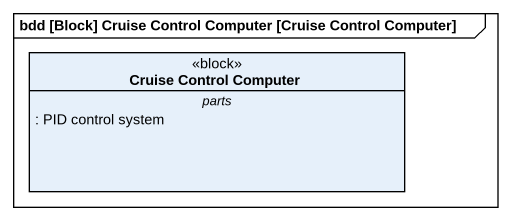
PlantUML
@startuml
mainframe bdd [Block] Cruise Control Computer [Cruise Control Computer]
hide circle
hide empty members
class "Cruise Control Computer" as Cruise_Control_Computer <<block>> {
  -- parts --
  : PID control system
}
@enduml
